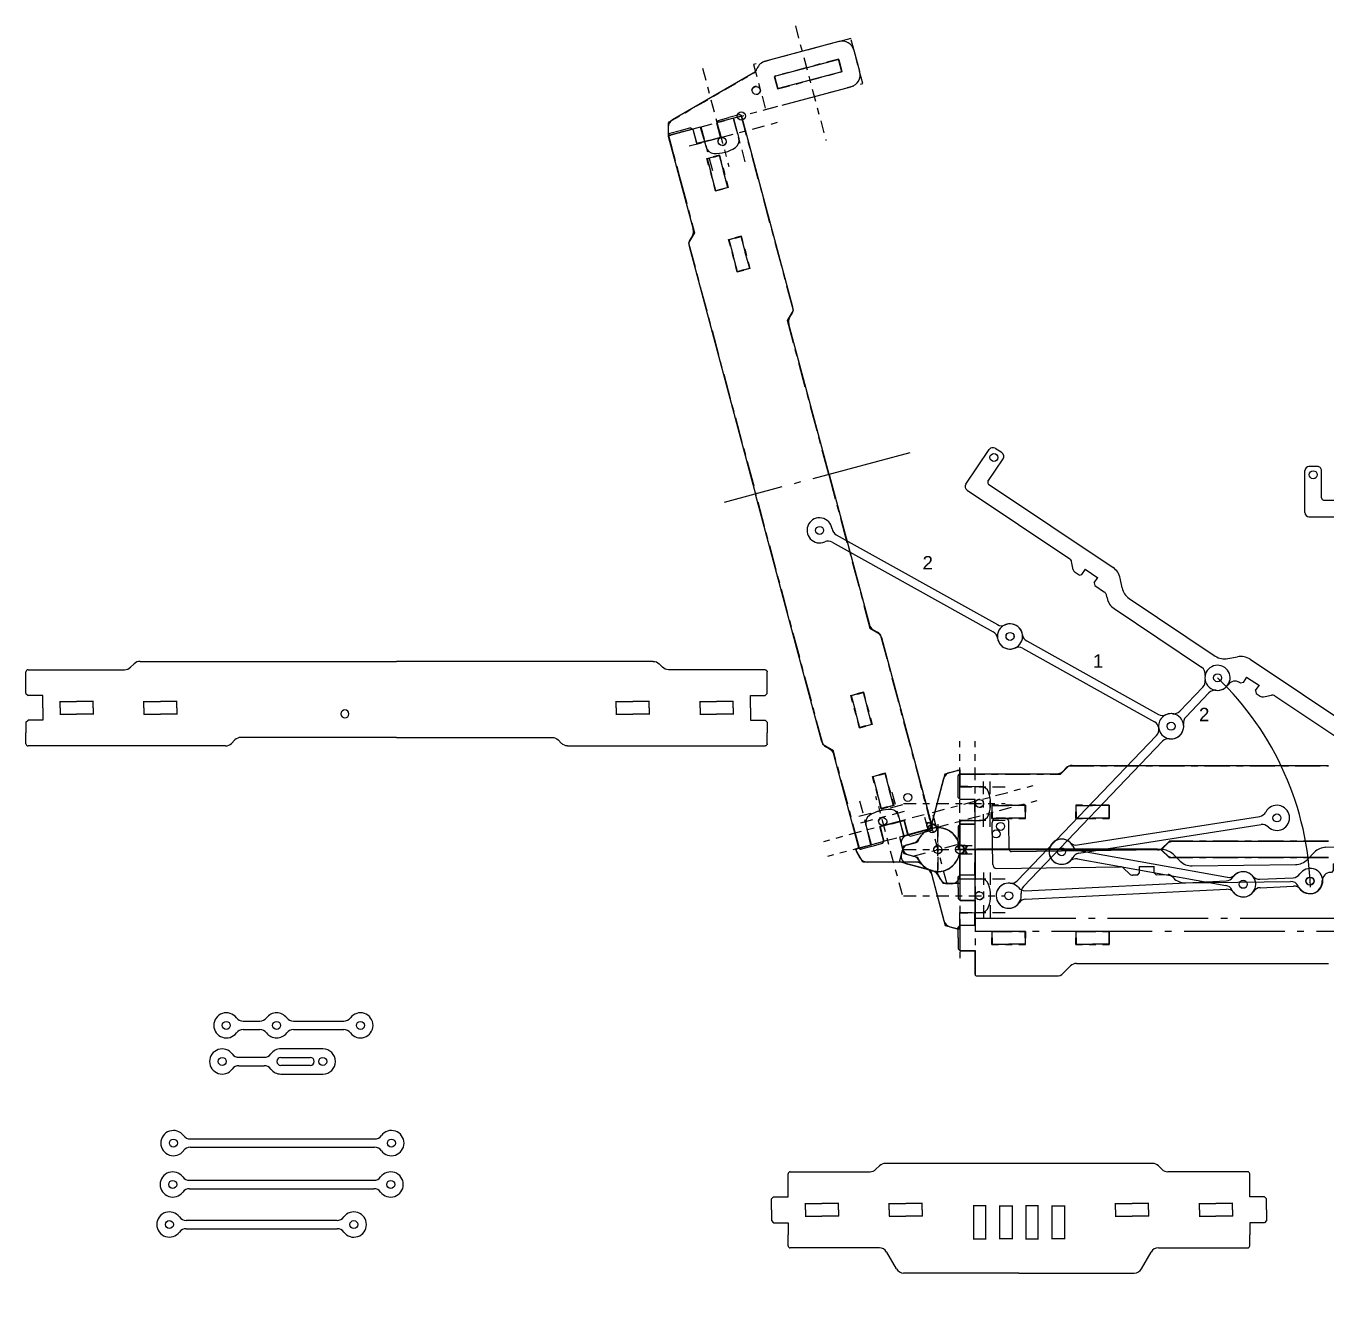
# Model space of a CAD drawing. Header units: inches. Extents: x -309 to 118, y -31 to 166.
# Drawn here: x -195.44 to -176.06, y 51.55 to 70.74 of the extents above; entities that cross this region are included whole.
import ezdxf

# ---------------------------------------------------------------- set-up
doc = ezdxf.new("R2010")
doc.units = ezdxf.units.IN
doc.header["$MEASUREMENT"] = 0
doc.linetypes.add('ACAD_ISO04W100', pattern=[30, 24, -3, 0, -3])
doc.layers.add('CUT', color=1, linetype='Continuous')
doc.styles.get("Standard").update_dxf_attribs({"font": 'arial.ttf'})

# ---------------------------------------------------------------- blocks, each defined once
blk = doc.blocks.new('BraceHole_Quarter')
at = {"layer": 'CUT', "ltscale": 0.003906}
for p, q in [((-0.25, 0.0935), (0, 0.0935)), ((-0.246, 0), (-0.246, 0.0975))]:
    blk.add_line(p, q, dxfattribs=at)
blk = doc.blocks.new('BraceHole')
at = {"color": 0}
blk.add_blockref('BraceHole_Quarter', (0, 0), dxfattribs=at)
at = {"color": 0, "xscale": -1, "rotation": 180}
blk.add_blockref('BraceHole_Quarter', (0, 0), dxfattribs=at)
at = {"color": 0, "xscale": -1}
blk.add_blockref('BraceHole_Quarter', (0, 0), dxfattribs=at)
at = {"color": 0, "rotation": 180}
blk.add_blockref('BraceHole_Quarter', (0, 0), dxfattribs=at)
blk = doc.blocks.new('BraceHoles')
at = {"color": 0}
for p in [(0.5, 0), (1.75, 0)]:
    blk.add_blockref('BraceHole', p, dxfattribs=at)
blk = doc.blocks.new('Dovetail_Out_Half')
for p, q in [((0.24, 0.1925), (0.24, 0.375)), ((-0.01, 0.16125), (0.02125, 0.1925)), ((-0.01, 0), (-0.01, 0.16125)), ((0.02125, 0.1925), (0.24, 0.1925))]:
    blk.add_line(p, q)
blk = doc.blocks.new('HingeHole')
at = {"layer": 'CUT', "ltscale": 0.003906}
for p, q in [((-0.0975, 0.495), (0.0975, 0.495)), ((-0.0925, 0), (-0.0925, 0.5)), ((0.0925, 0.5), (0.0925, 0)), ((0.0975, 0.005), (-0.0975, 0.005))]:
    blk.add_line(p, q, dxfattribs=at)
blk = doc.blocks.new('ChopstickBox_FrontTop')
at = {"layer": 'CUT'}
for p, q in [((-170.767, 53.691), (-170.716, 53.742)), ((-166.643, 53.779), (-170.627, 53.779)), ((-166.503, 53.691), (-166.555, 53.742)), ((-172.077, 53.462), (-172.077, 53.623)), ((-172.046, 53.654), (-170.856, 53.654)), ((-165.225, 53.654), (-166.415, 53.654)), ((-165.194, 53.462), (-165.194, 53.623)), ((-172.077, 52.55), (-172.077, 52.712)), ((-165.194, 52.55), (-165.194, 52.712)), ((-170.716, 52.519), (-172.046, 52.519)), ((-170.463, 52.207), (-170.607, 52.457)), ((-166.808, 52.207), (-166.663, 52.457)), ((-166.555, 52.519), (-165.225, 52.519)), ((-168.635, 52.144), (-170.355, 52.144)), ((-168.635, 52.144), (-166.916, 52.144))]:
    blk.add_line(p, q, dxfattribs=at)
for centre, radius, start, end in [((-170.856, 53.779), 0.125, 270, 315), ((-170.627, 53.654), 0.125, 90, 135), ((-166.643, 53.654), 0.125, 45, 90), ((-166.415, 53.779), 0.125, 225, 270), ((-172.046, 53.623), 0.0312, 90, 180), ((-165.225, 53.623), 0.0312, 0, 90), ((-172.046, 52.55), 0.0312, 180, 270), ((-165.225, 52.55), 0.0312, 270, 0), ((-170.716, 52.394), 0.125, 30, 90), ((-166.555, 52.394), 0.125, 90, 150), ((-170.355, 52.269), 0.125, 210, 270), ((-166.916, 52.269), 0.125, 270, 330)]:
    blk.add_arc(centre, radius, start, end, dxfattribs=at)
at = {"xscale": -1, "rotation": 180}
for name, p in [('BraceHoles', (-172.072, 53.087)), ('HingeHole', (-169.22, 53.149)), ('HingeHole', (-168.44, 53.149))]:
    blk.add_blockref(name, p, dxfattribs=at)
at = {"rotation": 180}
for name, p in [('HingeHole', (-168.83, 53.149)), ('HingeHole', (-168.05, 53.149)), ('BraceHoles', (-165.199, 53.087))]:
    blk.add_blockref(name, p, dxfattribs=at)
at = {"layer": 'CUT'}
blk.add_blockref('Dovetail_Out_Half', (-172.317, 53.087), dxfattribs=at)
at = {"layer": 'CUT', "xscale": -1}
blk.add_blockref('Dovetail_Out_Half', (-164.954, 53.087), dxfattribs=at)
at = {"layer": 'CUT', "xscale": -1, "rotation": 180}
blk.add_blockref('Dovetail_Out_Half', (-172.317, 53.087), dxfattribs=at)
at = {"layer": 'CUT', "rotation": 180}
blk.add_blockref('Dovetail_Out_Half', (-164.954, 53.087), dxfattribs=at)
blk = doc.blocks.new('Stix_Sideview')
at = {"layer": 'CUT'}
for p, q in [((8.873, 0.204), (8.865, 0.61)), ((8.926, 0.674), (9.051, 0.676)), ((8.989, 0.675), (8.989, 0.675)), ((9.127, -0.01), (9.115, 0.615)), ((-0.246, -0.192), (-0.258, 0.433)), ((-0.072, 0.499), (-0.197, 0.496)), ((-0.135, 0.497), (-0.135, 0.497)), ((-0.001, 0.031), (-0.009, 0.437)), ((0.031, 0.001), (2.264, 0.044)), ((4.445, -0.09), (4.546, 0.015)), ((4.721, 0.092), (8.842, 0.172)), ((2.548, -0.127), (2.442, -0.026)), ((2.726, -0.197), (4.269, -0.167)), ((4.83, -0.156), (5.06, -0.152)), ((4.837, -0.25), (4.835, -0.156)), ((5.057, -0.245), (5.055, -0.152)), ((5.205, -0.256), (5.292, -0.165)), ((5.336, -0.146), (7.092, -0.112)), ((7.665, -0.101), (7.738, -0.1)), ((7.872, -0.204), (7.782, -0.117)), ((8.02, -0.188), (7.99, -0.22)), ((8.242, -0.027), (8.012, -0.032)), ((8.02, -0.188), (8.017, -0.032)), ((8.24, -0.184), (8.237, -0.027)), ((8.272, -0.214), (8.24, -0.184)), ((8.389, -0.194), (8.475, -0.104)), ((8.519, -0.084), (9.066, -0.074)), ((-0.183, -0.254), (1.66, -0.218)), ((1.794, -0.322), (1.704, -0.235)), ((1.912, -0.338), (1.839, -0.339)), ((1.912, -0.338), (1.942, -0.306)), ((1.935, -0.212), (2.165, -0.208)), ((1.942, -0.306), (1.94, -0.212)), ((2.162, -0.302), (2.16, -0.208)), ((2.162, -0.302), (2.194, -0.332)), ((2.194, -0.332), (2.37, -0.329)), ((2.449, -0.379), (2.415, -0.346)), ((4.806, -0.282), (4.791, -0.282)), ((4.837, -0.25), (4.806, -0.282)), ((5.057, -0.245), (5.088, -0.276)), ((5.088, -0.276), (5.161, -0.275)), ((7.99, -0.22), (7.917, -0.221)), ((8.272, -0.214), (8.345, -0.213)), ((2.627, -0.449), (4.195, -0.419))]:
    blk.add_line(p, q, dxfattribs=at)
for centre in [(8.991, 0.553), (-0.132, 0.375), (7.378, -0.107), (4.481, -0.413)]:
    blk.add_circle(centre, 0.0595, dxfattribs=at)
for centre, radius, start, end in [((8.927, 0.611), 0.0625, 91.1139, 181.1139), ((9.052, 0.614), 0.0625, 1.1139, 91.1139), ((-0.196, 0.434), 0.0625, 91.1139, 181.1139), ((-0.071, 0.436), 0.0625, 1.1139, 91.1139), ((8.841, 0.203), 0.0312, 271.1139, 1.1139), ((0.031, 0.032), 0.0312, 181.1139, 271.1139), ((2.269, -0.206), 0.25, 46.1139, 91.1139), ((4.726, -0.158), 0.25, 91.1139, 136.1139), ((-0.184, -0.191), 0.0625, 181.1139, 271.1139), ((2.721, 0.053), 0.25, 226.1139, 271.1139), ((4.264, 0.083), 0.25, 271.1139, 316.1139), ((5.337, -0.209), 0.0625, 91.1139, 136.1139), ((7.095, -0.237), 0.125, 24.6921, 91.1139), ((7.378, -0.107), 0.188, 204.6921, 337.5357), ((7.667, -0.226), 0.125, 91.1139, 157.5357), ((7.739, -0.162), 0.0625, 46.1139, 91.1139), ((8.344, -0.15), 0.0625, 271.1139, 316.1139), ((8.52, -0.147), 0.0625, 91.1139, 136.1139), ((9.064, -0.011), 0.0625, 271.1139, 1.1139), ((1.661, -0.28), 0.0625, 46.1139, 91.1139), ((1.838, -0.277), 0.0625, 226.1139, 271.1139), ((2.372, -0.391), 0.0625, 46.1139, 91.1139), ((2.622, -0.199), 0.25, 226.1139, 271.1139), ((4.794, -0.407), 0.125, 91.1139, 181.1139), ((5.16, -0.212), 0.0625, 271.1139, 316.1139), ((7.915, -0.159), 0.0625, 226.1139, 271.1139), ((4.197, -0.544), 0.125, 24.6921, 91.1139), ((4.481, -0.413), 0.188, 204.6921, 1.1139)]:
    blk.add_arc(centre, radius, start, end, dxfattribs=at)
blk = doc.blocks.new('Linkage_5in')
at = {"layer": 'CUT'}
for p, q in [((0.25, 0.0625), (3.25, 0.0625)), ((3.75, 0.0625), (4.25, 0.0625)), ((0.25, -0.0625), (3.25, -0.0625)), ((3.75, -0.0625), (4.25, -0.0625))]:
    blk.add_line(p, q, dxfattribs=at)
for centre in [(0, 0), (3.5, 0), (4.5, 0)]:
    blk.add_circle(centre, 0.0595, dxfattribs=at)
for centre, radius, start, end in [((0, 0), 0.1875, 36.8699, 323.1301), ((0.25, 0.1875), 0.125, 216.8699, 270), ((3.25, 0.1875), 0.125, 270, 323.1301), ((3.5, 0), 0.1875, 36.8699, 143.1301), ((3.75, 0.1875), 0.125, 216.8699, 270), ((4.25, 0.1875), 0.125, 270, 323.1301), ((4.5, 0), 0.1875, 216.8699, 143.1301), ((0.25, -0.1875), 0.125, 90, 143.1301), ((3.25, -0.1875), 0.125, 36.8699, 90), ((3.5, 0), 0.1875, 216.8699, 323.1301), ((3.75, -0.1875), 0.125, 90, 143.1301), ((4.25, -0.1875), 0.125, 36.8699, 90)]:
    blk.add_arc(centre, radius, start, end, dxfattribs=at)
blk = doc.blocks.new('Linkage_3in')
at = {"layer": 'CUT'}
for p, q in [((0.25, 0.0625), (3, 0.0625)), ((0.25, -0.0625), (3, -0.0625))]:
    blk.add_line(p, q, dxfattribs=at)
for centre in [(0, 0), (3.25, 0)]:
    blk.add_circle(centre, 0.0595, dxfattribs=at)
for centre, radius, start, end in [((0, 0), 0.1875, 36.8699, 323.1301), ((0.25, 0.1875), 0.125, 216.8699, 270), ((3, 0.1875), 0.125, 270, 323.1301), ((3.25, 0), 0.1875, 216.8699, 143.1301), ((0.25, -0.1875), 0.125, 90, 143.1301), ((3, -0.1875), 0.125, 36.8699, 90)]:
    blk.add_arc(centre, radius, start, end, dxfattribs=at)
blk = doc.blocks.new('Linkage_4in')
at = {"layer": 'CUT'}
for p, q in [((1.326, -0.703), (3.357, -1.673)), ((1.38, -0.59), (3.411, -1.56))]:
    blk.add_line(p, q, dxfattribs=at)
for centre in [(1.128, -0.539), (3.609, -1.725)]:
    blk.add_circle(centre, 0.0595, dxfattribs=at)
for centre, radius, start, end in [((1.128, -0.539), 0.188, 11.3297, 297.5899), ((1.434, -0.478), 0.125, 191.3297, 244.4598), ((1.273, -0.816), 0.125, 64.4598, 117.5899), ((3.609, -1.725), 0.188, 191.3297, 117.5899), ((3.303, -1.786), 0.125, 11.3297, 64.4598), ((3.464, -1.448), 0.125, 244.4598, 297.5899)]:
    blk.add_arc(centre, radius, start, end, dxfattribs=at)
blk = doc.blocks.new('Linkage_1p5in')
at = {"layer": 'CUT'}
for p, q in [((0.25, 0.0625), (0.5, 0.0625)), ((1, 0.0625), (1.75, 0.0625)), ((0.25, -0.0625), (0.5, -0.0625)), ((1, -0.0625), (1.75, -0.0625))]:
    blk.add_line(p, q, dxfattribs=at)
for centre in [(0, 0), (0.75, 0), (2, 0)]:
    blk.add_circle(centre, 0.0595, dxfattribs=at)
for centre, radius, start, end in [((0, 0), 0.1875, 36.8699, 323.1301), ((0.25, 0.1875), 0.125, 216.8699, 270), ((0.5, 0.1875), 0.125, 270, 323.1301), ((0.75, 0), 0.1875, 36.8699, 143.1301), ((1, 0.1875), 0.125, 216.8699, 270), ((1.75, 0.1875), 0.125, 270, 323.1301), ((2, 0), 0.1875, 216.8699, 143.1301), ((0.25, -0.1875), 0.125, 90, 143.1301), ((0.5, -0.1875), 0.125, 36.8699, 90), ((0.75, 0), 0.1875, 216.8699, 323.1301), ((1, -0.1875), 0.125, 90, 143.1301), ((1.75, -0.1875), 0.125, 36.8699, 90)]:
    blk.add_arc(centre, radius, start, end, dxfattribs=at)
blk = doc.blocks.new('Linkage_p75in')
at = {"layer": 'CUT'}
for p, q in [((-0.25, 0.0625), (0.125, 0.0625)), ((1, 0.1875), (0.375, 0.1875)), ((0.375, 0.0595), (0.8125, 0.0595)), ((-0.25, -0.0625), (0.125, -0.0625)), ((0.8125, -0.0595), (0.375, -0.0595)), ((0.375, -0.1875), (1, -0.1875))]:
    blk.add_line(p, q, dxfattribs=at)
for centre in [(-0.5, 0), (1, 0)]:
    blk.add_circle(centre, 0.0595, dxfattribs=at)
for centre, radius, start, end in [((-0.5, 0), 0.1875, 36.8699, 323.1301), ((-0.25, 0.1875), 0.125, 216.8699, 270), ((0.125, 0.1875), 0.125, 270, 323.1301), ((0.375, 0), 0.1875, 90, 143.1301), ((0.375, 0), 0.0595, 90, 270), ((0.8125, 0), 0.0595, 270, 90), ((1, 0), 0.1875, 270, 90), ((-0.25, -0.1875), 0.125, 90, 143.1301), ((0.125, -0.1875), 0.125, 36.8699, 90), ((0.375, 0), 0.1875, 216.8699, 270)]:
    blk.add_arc(centre, radius, start, end, dxfattribs=at)
blk = doc.blocks.new('Dovetail_Half')
for p, q in [((-0.25, 0.21375), (-0.25, 0.375)), ((-0.25, 0.21375), (-0.21875, 0.1825)), ((0, 0.1825), (-0.21875, 0.1825)), ((0, 0), (0, 0.1825))]:
    blk.add_line(p, q)
blk = doc.blocks.new('Lid_Side_Half')
at = {"layer": 'CUT'}
for p, q in [((-2.787, 2.55), (-2.787, 5.494)), ((-2.756, 5.525), (-2.595, 5.525)), ((-1.845, 5.525), (-1.684, 5.525)), ((-1.652, 5.494), (-1.652, 4.054)), ((-1.616, 3.965), (-1.564, 3.914)), ((-1.527, 3.825), (-1.527, 0)), ((-2.699, 2.41), (-2.751, 2.461)), ((-2.662, 0), (-2.662, 2.321))]:
    blk.add_line(p, q, dxfattribs=at)
for centre, radius, start, end in [((-2.756, 5.494), 0.0312, 90, 180), ((-1.684, 5.494), 0.0312, 0, 90), ((-1.527, 4.054), 0.125, 180, 225), ((-1.652, 3.825), 0.125, 0, 45), ((-2.662, 2.55), 0.125, 180, 225), ((-2.787, 2.321), 0.125, 0, 45)]:
    blk.add_arc(centre, radius, start, end, dxfattribs=at)
at = {"xscale": -1, "rotation": 90}
blk.add_blockref('BraceHoles', (-2.22, 5.27), dxfattribs=at)
at = {"layer": 'CUT', "xscale": -1, "rotation": 90}
blk.add_blockref('Dovetail_Half', (-2.22, 5.275), dxfattribs=at)
at = {"layer": 'CUT', "rotation": 270}
blk.add_blockref('Dovetail_Half', (-2.22, 5.275), dxfattribs=at)
blk = doc.blocks.new('Lid_Side')
at = {"layer": 'CUT'}
blk.add_circle((-2.31, -0.77), 0.0595, dxfattribs=at)
at = {"rotation": 359.9999999999981}
blk.add_blockref('Lid_Side_Half', (0, 0), dxfattribs=at)
at = {"xscale": -1.000000000000002, "rotation": 179.999999999998}
blk.add_blockref('Lid_Side_Half', (0, 0), dxfattribs=at)
blk = doc.blocks.new('Linkage_3p25in')
at = {"layer": 'CUT'}
for p, q in [((0.25, 0.064), (3, 0.078)), ((0.25, -0.061), (3, -0.047))]:
    blk.add_line(p, q, dxfattribs=at)
for centre in [(0, 0), (3.25, 0.017)]:
    blk.add_circle(centre, 0.0595, dxfattribs=at)
for centre, radius, start, end in [((3.25, 0.017), 0.188, 217.1747, 143.4349), ((0, 0), 0.188, 37.1747, 323.4349), ((0.249, 0.189), 0.125, 217.1747, 270.3048), ((2.999, 0.203), 0.125, 270.3048, 323.4349), ((0.251, -0.186), 0.125, 90.3048, 143.4349), ((3.001, -0.172), 0.125, 37.1747, 90.3048)]:
    blk.add_arc(centre, radius, start, end, dxfattribs=at)

msp = doc.modelspace()

# ---------------------------------------------------------------- linework, layer by layer
at = {"color": 251, "linetype": 'ACAD_ISO04W100', "ltscale": 0.007812, "true_color": 0x636466}
for p, q in [((-183.14296, 70.55443), (-184.59185, 70.1662)), ((-183.96928, 70.74052), (-183.5121, 69.03429)), ((-182.96308, 69.88311), (-183.14296, 70.55443)), ((-184.59185, 70.1662), (-184.41197, 69.49488)), ((-183.31974, 70.24824), (-184.28567, 69.98943)), ((-183.26927, 70.05989), (-183.31974, 70.24824)), ((-185.86086, 69.30413), (-184.56182, 70.05413)), ((-185.35374, 70.11183), (-184.96099, 68.64606)), ((-184.28567, 69.98943), (-184.2352, 69.80107)), ((-184.2352, 69.80107), (-183.26927, 70.05989)), ((-184.41197, 69.49488), (-182.96308, 69.88311)), ((-185.86086, 69.10666), (-184.23815, 69.54146)), ((-185.86086, 69.10666), (-185.86086, 69.30413)), ((-185.55047, 68.95171), (-184.17862, 69.3193)), ((-185.3779, 69.23607), (-185.20247, 68.58136)), ((-184.89494, 69.36547), (-184.71951, 68.71077)), ((-185.86086, 69.10666), (-185.68543, 68.45195)), ((-181.51807, 58.52122), (-181.51807, 60.07618)), ((-181.51807, 58.52122), (-181.51807, 60.07618)), ((-181.28807, 58.52122), (-181.28807, 60.07618)), ((-181.28807, 58.52122), (-181.28807, 60.07618)), ((-182.34978, 58.65941), (-182.52521, 59.31412)), ((-181.70986, 57.96159), (-182.10261, 59.42735)), ((-181.92634, 59.01098), (-180.42437, 59.41344)), ((-181.51807, 59.39622), (-180.84027, 59.39622)), ((-181.16307, 58.79819), (-181.16307, 59.49425)), ((-181.06307, 58.79819), (-181.06307, 59.49425)), ((-182.37285, 59.12428), (-183.04519, 58.94412)), ((-182.83274, 58.53), (-183.00817, 59.18471)), ((-182.37394, 57.78365), (-182.76669, 59.24941)), ((-182.35774, 59.14622), (-180.84027, 59.14622)), ((-181.86682, 58.78882), (-180.36484, 59.19127)), ((-182.04708, 58.97863), (-183.54906, 58.57618)), ((-182.34697, 59.02769), (-183.01931, 58.84753)), ((-181.98756, 58.75647), (-182.04708, 58.97863)), ((-181.86682, 58.78882), (-181.92634, 59.01098)), ((-181.98756, 58.75647), (-183.48953, 58.35401)), ((-181.84307, 58.83892), (-181.84307, 58.07852)), ((-181.84307, 58.07852), (-181.84307, 58.83892)), ((-181.51807, 58.89622), (-180.84027, 58.89622)), ((-182.21031, 58.36031), (-181.47582, 58.55712)), ((-182.35774, 58.45872), (-180.84027, 58.45872)), ((-182.35774, 58.45872), (-180.84027, 58.45872)), ((-181.51807, 58.52122), (-181.28807, 58.52122)), ((-181.51807, 58.52122), (-181.28807, 58.52122)), ((-181.51807, 58.39622), (-181.51807, 56.84126)), ((-181.51807, 58.39622), (-181.28807, 58.39622)), ((-181.51807, 58.39622), (-181.51807, 56.84126)), ((-181.51807, 58.39622), (-181.28807, 58.39622)), ((-181.28807, 58.39622), (-181.28807, 56.84126)), ((-181.28807, 58.39622), (-181.28807, 56.84126)), ((-181.51807, 58.02122), (-180.84027, 58.02122)), ((-181.16307, 58.11925), (-181.16307, 57.42319)), ((-181.06307, 58.11925), (-181.06307, 57.42319)), ((-182.35774, 57.77122), (-180.84027, 57.77122)), ((-181.51807, 57.52122), (-180.84027, 57.52122))]:
    msp.add_line(p, q, dxfattribs=at)
at = {"color": 251, "ltscale": 0.007812, "true_color": 0x636466}
for p, q in [((-183.32195, 70.50958), (-184.41442, 70.21685)), ((-183.00794, 70.0621), (-183.09231, 70.37699)), ((-184.59567, 70.03805), (-185.80136, 69.34195)), ((-184.16682, 69.55747), (-183.14052, 69.83246)), ((-185.86386, 69.23369), (-185.86386, 69.14347)), ((-185.38956, 69.22983), (-185.82452, 69.11329)), ((-185.38956, 69.22983), (-185.31868, 69.00347)), ((-184.89126, 69.36335), (-184.82992, 69.13443)), ((-185.32127, 69.01313), (-185.29997, 68.93362)), ((-184.83251, 69.14409), (-184.81121, 69.06458)), ((-181.51507, 59.40909), (-181.27807, 59.39922)), ((-181.28807, 59.39922), (-181.20576, 59.39922)), ((-182.40641, 58.88235), (-182.42771, 58.96185)), ((-182.89517, 58.75139), (-182.91647, 58.83089)), ((-182.84595, 58.52957), (-182.89776, 58.76105)), ((-182.34766, 58.66308), (-182.409, 58.89201)), ((-181.51507, 58.89322), (-181.27807, 58.89322)), ((-181.28807, 58.89322), (-181.20576, 58.89322)), ((-181.51507, 58.02422), (-181.27807, 58.02422)), ((-181.28807, 58.02422), (-181.20576, 58.02422)), ((-181.51507, 57.50834), (-181.27807, 57.51822)), ((-181.28807, 57.51822), (-181.20576, 57.51822))]:
    msp.add_line(p, q, dxfattribs=at)
at = {"color": 251, "true_color": 0x636466}
for p, q in [((-183.33837, 70.23808), (-184.26445, 69.98993)), ((-183.27944, 70.07852), (-183.31923, 70.22703)), ((-184.2755, 69.9708), (-184.2357, 69.82229)), ((-184.21657, 69.81124), (-183.29049, 70.05938)), ((-184.80602, 69.41518), (-184.96178, 69.37345)), ((-184.00577, 66.54936), (-184.76775, 69.39308)), ((-185.53047, 69.22107), (-185.68622, 69.17933)), ((-185.53047, 69.22107), (-185.49219, 69.19897)), ((-185.43558, 68.98767), (-185.49219, 69.19897)), ((-185.11753, 69.33171), (-185.13963, 69.29344)), ((-185.08301, 69.08214), (-185.13963, 69.29344)), ((-185.11753, 69.33171), (-184.96178, 69.37345)), ((-185.86407, 69.09932), (-185.4914, 67.70849)), ((-185.68622, 69.17933), (-185.84198, 69.1376)), ((-185.25929, 69.03491), (-185.43558, 68.98767)), ((-185.25929, 69.03491), (-185.08301, 69.08214)), ((-185.55299, 67.45537), (-184.56293, 63.76042)), ((-185.50389, 67.61363), (-185.5405, 67.55022)), ((-183.4666, 64.05418), (-184.06736, 66.29624)), ((-184.05487, 66.39109), (-184.01826, 66.4545)), ((-183.4666, 64.05418), (-182.86584, 61.81212)), ((-183.57287, 60.06547), (-184.56293, 63.76042)), ((-182.8076, 61.73621), (-182.74419, 61.6996)), ((-182.68595, 61.6237), (-181.92397, 58.77997)), ((-183.45121, 59.95295), (-183.51463, 59.98957)), ((-183.0203, 58.48621), (-183.39297, 59.87705)), ((-179.84336, 59.71372), (-176.01807, 59.71372)), ((-181.95404, 58.76419), (-181.73314, 59.58859)), ((-181.94142, 58.82286), (-181.75427, 59.52133)), ((-181.73314, 59.58859), (-181.51807, 59.64622)), ((-181.66588, 59.60972), (-181.55441, 59.63959)), ((-181.54307, 59.39622), (-181.54307, 59.55747)), ((-181.51807, 59.64622), (-181.51807, 59.39622)), ((-181.51507, 59.6094), (-181.51507, 59.40909)), ((-181.51182, 59.58872), (-180.07192, 59.58872)), ((-179.98353, 59.62533), (-179.93175, 59.67711)), ((-181.54307, 59.23497), (-181.54307, 59.39622)), ((-181.54307, 59.23497), (-181.51182, 59.20372)), ((-181.29307, 59.20372), (-181.51182, 59.20372)), ((-181.29307, 59.02122), (-181.29307, 59.20372)), ((-181.29307, 59.02122), (-181.29307, 58.83872)), ((-182.52875, 58.84439), (-182.70503, 58.79716)), ((-182.70503, 58.79716), (-182.64842, 58.58586)), ((-182.52875, 58.84439), (-182.35247, 58.89162)), ((-181.92719, 58.77264), (-182.4156, 58.64177)), ((-182.35247, 58.89162), (-182.29586, 58.68033)), ((-182.35055, 58.66231), (-181.99123, 58.75859)), ((-182.34978, 58.65941), (-181.98756, 58.75647)), ((-181.92796, 58.77554), (-182.29853, 58.67625)), ((-181.94607, 58.7417), (-182.10183, 58.69997)), ((-181.98756, 58.75647), (-182.01732, 58.86755)), ((-182.01732, 58.86755), (-181.8779, 58.83019)), ((-181.99123, 58.75859), (-182.00755, 58.81951)), ((-181.96928, 58.85778), (-181.89288, 58.83731)), ((-181.8779, 58.83019), (-181.86525, 58.78296)), ((-181.87078, 58.81521), (-181.86935, 58.80986)), ((-181.54307, 58.80747), (-181.51182, 58.83872)), ((-181.54307, 58.80747), (-181.54307, 58.64622)), ((-181.51807, 58.89622), (-181.51807, 58.52122)), ((-181.51507, 58.89622), (-181.51507, 58.52422)), ((-181.29307, 58.83872), (-181.51182, 58.83872)), ((-182.67052, 58.54759), (-182.82627, 58.50585)), ((-182.67052, 58.54759), (-182.64842, 58.58586)), ((-182.4156, 58.64177), (-182.35138, 58.4021)), ((-182.35138, 58.51533), (-182.14854, 58.56968)), ((-182.25758, 58.65823), (-182.29586, 58.68033)), ((-182.28412, 58.53646), (-182.20721, 58.55707)), ((-182.25758, 58.65823), (-182.10183, 58.69997)), ((-181.54307, 58.48497), (-181.54307, 58.64622)), ((-178.42761, 58.54211), (-178.47939, 58.49033)), ((-176.01807, 58.57872), (-178.33922, 58.57872)), ((-183.07422, 58.4653), (-182.83274, 58.53)), ((-182.96289, 58.27247), (-183.07422, 58.4653)), ((-183.00071, 58.33197), (-183.05841, 58.43191)), ((-183.03944, 58.47772), (-182.84595, 58.52957)), ((-182.82627, 58.50585), (-182.98203, 58.46412)), ((-182.4156, 58.27566), (-182.35138, 58.51533)), ((-182.38692, 58.52315), (-182.3725, 58.46936)), ((-182.38692, 58.39428), (-182.3725, 58.44807)), ((-182.35138, 58.4021), (-182.14854, 58.34775)), ((-182.28412, 58.38097), (-182.20721, 58.36036)), ((-181.47524, 58.52122), (-181.52414, 58.52122)), ((-181.47524, 58.39622), (-181.52414, 58.39622)), ((-181.51807, 58.52122), (-181.40307, 58.52122)), ((-181.51807, 58.45872), (-181.51807, 57.95308)), ((-181.51807, 58.02122), (-181.51807, 58.39622)), ((-181.51807, 58.39622), (-181.40307, 58.39622)), ((-181.51507, 58.52422), (-181.452, 58.52422)), ((-181.51507, 58.45872), (-181.51507, 58.07508)), ((-181.51507, 58.02122), (-181.51507, 58.39322)), ((-181.51507, 58.39322), (-181.452, 58.39322)), ((-178.56778, 58.45372), (-181.51182, 58.45372)), ((-181.49155, 58.52422), (-181.49709, 58.52422)), ((-181.49155, 58.39322), (-181.49709, 58.39322)), ((-181.40307, 58.52122), (-181.47524, 58.39622)), ((-181.40307, 58.39622), (-181.47524, 58.52122)), ((-181.42494, 58.44009), (-181.46449, 58.50859)), ((-181.42494, 58.47734), (-181.46449, 58.40884)), ((-182.10941, 58.27247), (-182.96289, 58.27247)), ((-182.16935, 58.26947), (-182.89246, 58.26947)), ((-181.92719, 58.14479), (-182.4156, 58.27566)), ((-181.92796, 58.14189), (-182.29853, 58.24119)), ((-181.95404, 58.15325), (-181.73314, 57.32884)), ((-181.29307, 58.08372), (-181.29307, 58.26622)), ((-181.94142, 58.09458), (-181.75427, 57.3961)), ((-181.7662, 57.95308), (-181.8712, 58.13494)), ((-181.80401, 58.01258), (-181.84382, 58.08153)), ((-181.51807, 57.95308), (-181.7662, 57.95308)), ((-181.54307, 58.05247), (-181.51182, 58.08372)), ((-181.54307, 57.89122), (-181.54307, 58.05247)), ((-181.51182, 58.08372), (-181.29307, 58.08372)), ((-181.64007, 57.95008), (-181.69576, 57.95008)), ((-181.54307, 57.89122), (-181.54307, 57.72997)), ((-181.54307, 57.72997), (-181.51182, 57.69872)), ((-181.51182, 57.69872), (-181.29307, 57.69872)), ((-181.29307, 57.69872), (-181.29307, 57.51622)), ((-181.51807, 57.27122), (-181.51807, 57.52122)), ((-181.51507, 57.30803), (-181.51507, 57.50834)), ((-181.29307, 57.33372), (-181.29307, 57.51622)), ((-181.73314, 57.32884), (-181.51807, 57.27122)), ((-181.66588, 57.30772), (-181.55441, 57.27785)), ((-181.54307, 57.30247), (-181.51182, 57.33372)), ((-181.54307, 57.14122), (-181.54307, 57.30247)), ((-181.51182, 57.33372), (-181.29307, 57.33372)), ((-181.54307, 57.14122), (-181.54307, 56.97997)), ((-181.54307, 56.97997), (-181.51182, 56.94872)), ((-181.51182, 56.94872), (-181.29307, 56.94872)), ((-181.29307, 56.94872), (-181.29307, 56.76622))]:
    msp.add_line(p, q, dxfattribs=at)
at = {"color": 251, "linetype": 'ACAD_ISO04W100', "ltscale": 0.015625, "true_color": 0x636466}
for p, q in [((-184.7742, 69.39783), (-185.13642, 69.30077)), ((-183.99774, 66.50005), (-184.7742, 69.39783)), ((-185.49864, 69.20371), (-185.86086, 69.10666)), ((-185.49864, 69.20371), (-185.43911, 68.98155)), ((-185.07689, 69.07861), (-185.13642, 69.30077)), ((-185.86086, 69.10666), (-185.47263, 67.65777)), ((-185.07689, 69.07861), (-185.43911, 68.98155)), ((-185.47263, 67.65777), (-185.56102, 67.50467)), ((-185.56102, 67.50467), (-184.5581, 63.76171)), ((-184.08613, 66.34696), (-183.99774, 66.50005)), ((-183.47143, 64.05288), (-184.08613, 66.34696)), ((-183.47143, 64.05288), (-182.85674, 61.75881)), ((-183.55517, 60.01875), (-184.5581, 63.76171)), ((-182.85674, 61.75881), (-182.70364, 61.67042)), ((-182.70364, 61.67042), (-181.92719, 58.77264)), ((-183.40208, 59.93036), (-183.55517, 60.01875)), ((-183.01385, 58.48147), (-183.40208, 59.93036)), ((-180.01807, 59.58372), (-179.89307, 59.70872)), ((-179.89307, 59.70872), (-176.01807, 59.70872)), ((-181.51807, 59.20872), (-181.51807, 59.58372)), ((-181.51807, 59.58372), (-180.01807, 59.58372)), ((-181.51807, 59.20872), (-181.28807, 59.20872)), ((-181.28807, 58.83372), (-181.28807, 59.20872)), ((-182.34894, 58.89775), (-182.71116, 58.80069)), ((-182.65163, 58.57853), (-182.71116, 58.80069)), ((-182.34894, 58.89775), (-182.28941, 58.67559)), ((-181.92719, 58.77264), (-182.28941, 58.67559)), ((-181.51807, 58.45872), (-181.51807, 58.83372)), ((-181.28807, 58.83372), (-181.51807, 58.83372)), ((-182.65163, 58.57853), (-183.01385, 58.48147)), ((-178.39307, 58.58372), (-178.51807, 58.45872)), ((-176.01807, 58.58372), (-178.39307, 58.58372)), ((-178.51807, 58.45872), (-181.51807, 58.45872)), ((-178.51807, 58.45872), (-181.28807, 58.45872)), ((-181.28807, 58.45872), (-181.28807, 58.07872)), ((-178.39307, 58.33372), (-178.51807, 58.45872)), ((-176.01807, 58.33372), (-178.39307, 58.33372)), ((-181.28807, 58.07872), (-181.51807, 58.07872)), ((-181.51807, 58.07872), (-181.51807, 57.70372)), ((-181.51807, 57.70372), (-181.28807, 57.70372)), ((-181.28807, 57.70372), (-181.28807, 57.32872)), ((-181.28807, 57.32872), (-181.51807, 57.32872)), ((-181.51807, 57.32872), (-181.51807, 56.95372)), ((-181.51807, 56.95372), (-181.28807, 56.95372)), ((-181.28807, 56.95372), (-181.28807, 56.57872))]:
    msp.add_line(p, q, dxfattribs=at)
at = {"color": 251, "linetype": 'ACAD_ISO04W100', "ltscale": 0.003906, "true_color": 0x636466}
for p, q in [((-185.28747, 68.76336), (-185.09912, 68.81383)), ((-185.09912, 68.81383), (-185.28747, 68.76336)), ((-185.09912, 68.81383), (-185.28747, 68.76336)), ((-185.28747, 68.76336), (-185.09912, 68.81383)), ((-185.09912, 68.81383), (-184.96971, 68.33087)), ((-184.96971, 68.33087), (-185.09912, 68.81383)), ((-184.96971, 68.33087), (-185.09912, 68.81383)), ((-185.09912, 68.81383), (-184.96971, 68.33087)), ((-185.15806, 68.2804), (-185.28747, 68.76336)), ((-185.28747, 68.76336), (-185.15806, 68.2804)), ((-185.28747, 68.76336), (-185.15806, 68.2804)), ((-185.15806, 68.2804), (-185.28747, 68.76336)), ((-184.96971, 68.33087), (-185.15806, 68.2804)), ((-185.15806, 68.2804), (-184.96971, 68.33087)), ((-185.15806, 68.2804), (-184.96971, 68.33087)), ((-184.96971, 68.33087), (-185.15806, 68.2804)), ((-184.96395, 67.55595), (-184.77559, 67.60642)), ((-184.77559, 67.60642), (-184.96395, 67.55595)), ((-184.77559, 67.60642), (-184.96395, 67.55595)), ((-184.96395, 67.55595), (-184.77559, 67.60642)), ((-184.83454, 67.07299), (-184.96395, 67.55595)), ((-184.96395, 67.55595), (-184.83454, 67.07299)), ((-184.96395, 67.55595), (-184.83454, 67.07299)), ((-184.83454, 67.07299), (-184.96395, 67.55595)), ((-184.77559, 67.60642), (-184.64618, 67.12346)), ((-184.64618, 67.12346), (-184.77559, 67.60642)), ((-184.64618, 67.12346), (-184.77559, 67.60642)), ((-184.77559, 67.60642), (-184.64618, 67.12346)), ((-184.64618, 67.12346), (-184.83454, 67.07299)), ((-184.83454, 67.07299), (-184.64618, 67.12346)), ((-184.83454, 67.07299), (-184.64618, 67.12346)), ((-184.64618, 67.12346), (-184.83454, 67.07299)), ((-182.95351, 60.80631), (-183.14186, 60.75584)), ((-183.14186, 60.75584), (-182.95351, 60.80631)), ((-183.14186, 60.75584), (-182.95351, 60.80631)), ((-182.95351, 60.80631), (-183.14186, 60.75584)), ((-183.14186, 60.75584), (-183.01245, 60.27287)), ((-183.01245, 60.27287), (-183.14186, 60.75584)), ((-183.01245, 60.27287), (-183.14186, 60.75584)), ((-183.14186, 60.75584), (-183.01245, 60.27287)), ((-182.8241, 60.32334), (-182.95351, 60.80631)), ((-182.95351, 60.80631), (-182.8241, 60.32334)), ((-182.95351, 60.80631), (-182.8241, 60.32334)), ((-182.8241, 60.32334), (-182.95351, 60.80631)), ((-183.01245, 60.27287), (-182.8241, 60.32334)), ((-182.8241, 60.32334), (-183.01245, 60.27287)), ((-182.8241, 60.32334), (-183.01245, 60.27287)), ((-183.01245, 60.27287), (-182.8241, 60.32334)), ((-182.62998, 59.5989), (-182.81834, 59.54843)), ((-182.81834, 59.54843), (-182.62998, 59.5989)), ((-182.81834, 59.54843), (-182.62998, 59.5989)), ((-182.62998, 59.5989), (-182.81834, 59.54843)), ((-182.81834, 59.54843), (-182.68893, 59.06547)), ((-182.68893, 59.06547), (-182.81834, 59.54843)), ((-182.68893, 59.06547), (-182.81834, 59.54843)), ((-182.81834, 59.54843), (-182.68893, 59.06547)), ((-182.50057, 59.11594), (-182.62998, 59.5989)), ((-182.62998, 59.5989), (-182.50057, 59.11594)), ((-182.62998, 59.5989), (-182.50057, 59.11594)), ((-182.50057, 59.11594), (-182.62998, 59.5989)), ((-182.68893, 59.06547), (-182.50057, 59.11594)), ((-182.50057, 59.11594), (-182.68893, 59.06547)), ((-182.50057, 59.11594), (-182.68893, 59.06547)), ((-182.68893, 59.06547), (-182.50057, 59.11594)), ((-180.53807, 59.11872), (-181.03807, 59.11872)), ((-181.03807, 59.11872), (-181.03807, 58.92372)), ((-181.03807, 58.92372), (-181.03807, 59.11872)), ((-181.03807, 59.11872), (-180.53807, 59.11872)), ((-181.03807, 58.92372), (-181.03807, 59.11872)), ((-181.03807, 59.11872), (-180.53807, 59.11872)), ((-181.03807, 59.11872), (-181.03807, 58.92372)), ((-180.53807, 59.11872), (-181.03807, 59.11872)), ((-180.53807, 58.92372), (-180.53807, 59.11872)), ((-180.53807, 59.11872), (-180.53807, 58.92372)), ((-180.53807, 59.11872), (-180.53807, 58.92372)), ((-180.53807, 58.92372), (-180.53807, 59.11872)), ((-179.28807, 59.11872), (-179.78807, 59.11872)), ((-179.78807, 59.11872), (-179.78807, 58.92372)), ((-179.78807, 58.92372), (-179.78807, 59.11872)), ((-179.78807, 59.11872), (-179.28807, 59.11872)), ((-179.78807, 58.92372), (-179.78807, 59.11872)), ((-179.78807, 59.11872), (-179.28807, 59.11872)), ((-179.78807, 59.11872), (-179.78807, 58.92372)), ((-179.28807, 59.11872), (-179.78807, 59.11872)), ((-179.28807, 58.92372), (-179.28807, 59.11872)), ((-179.28807, 59.11872), (-179.28807, 58.92372)), ((-179.28807, 59.11872), (-179.28807, 58.92372)), ((-179.28807, 58.92372), (-179.28807, 59.11872)), ((-181.03807, 58.92372), (-180.53807, 58.92372)), ((-180.53807, 58.92372), (-181.03807, 58.92372)), ((-180.53807, 58.92372), (-181.03807, 58.92372)), ((-181.03807, 58.92372), (-180.53807, 58.92372)), ((-179.78807, 58.92372), (-179.28807, 58.92372)), ((-179.28807, 58.92372), (-179.78807, 58.92372)), ((-179.28807, 58.92372), (-179.78807, 58.92372)), ((-179.78807, 58.92372), (-179.28807, 58.92372)), ((-181.03807, 57.04372), (-181.03807, 57.23872)), ((-181.03807, 57.23872), (-180.53807, 57.23872)), ((-181.03807, 57.23872), (-181.03807, 57.04372)), ((-180.53807, 57.23872), (-181.03807, 57.23872)), ((-180.53807, 57.23872), (-181.03807, 57.23872)), ((-181.03807, 57.23872), (-181.03807, 57.04372)), ((-181.03807, 57.04372), (-181.03807, 57.23872)), ((-181.03807, 57.23872), (-180.53807, 57.23872)), ((-180.53807, 57.23872), (-180.53807, 57.04372)), ((-180.53807, 57.04372), (-180.53807, 57.23872)), ((-180.53807, 57.04372), (-180.53807, 57.23872)), ((-180.53807, 57.23872), (-180.53807, 57.04372)), ((-179.78807, 57.04372), (-179.78807, 57.23872)), ((-179.78807, 57.23872), (-179.28807, 57.23872)), ((-179.78807, 57.23872), (-179.78807, 57.04372)), ((-179.28807, 57.23872), (-179.78807, 57.23872)), ((-179.28807, 57.23872), (-179.78807, 57.23872)), ((-179.78807, 57.23872), (-179.78807, 57.04372)), ((-179.78807, 57.04372), (-179.78807, 57.23872)), ((-179.78807, 57.23872), (-179.28807, 57.23872)), ((-179.28807, 57.23872), (-179.28807, 57.04372)), ((-179.28807, 57.04372), (-179.28807, 57.23872)), ((-179.28807, 57.04372), (-179.28807, 57.23872)), ((-179.28807, 57.23872), (-179.28807, 57.04372)), ((-180.53807, 57.04372), (-181.03807, 57.04372)), ((-181.03807, 57.04372), (-180.53807, 57.04372)), ((-181.03807, 57.04372), (-180.53807, 57.04372)), ((-180.53807, 57.04372), (-181.03807, 57.04372)), ((-179.28807, 57.04372), (-179.78807, 57.04372)), ((-179.78807, 57.04372), (-179.28807, 57.04372)), ((-179.78807, 57.04372), (-179.28807, 57.04372)), ((-179.28807, 57.04372), (-179.78807, 57.04372))]:
    msp.add_line(p, q, dxfattribs=at)
at = {"color": 251, "ltscale": 0.003906, "true_color": 0x636466}
for p, q in [((-185.19226, 68.78473), (-185.09808, 68.80997)), ((-185.10298, 68.8128), (-185.03828, 68.57131)), ((-185.19226, 68.78473), (-185.28644, 68.7595)), ((-185.28361, 68.7644), (-185.2189, 68.52292)), ((-185.1542, 68.28143), (-185.2189, 68.52292)), ((-184.97357, 68.32983), (-185.03828, 68.57131)), ((-185.06492, 68.3095), (-185.1591, 68.28426)), ((-185.06492, 68.3095), (-184.97074, 68.33473)), ((-184.86874, 67.57733), (-184.96291, 67.55209)), ((-184.96009, 67.55699), (-184.89538, 67.31551)), ((-184.86874, 67.57733), (-184.77456, 67.60256)), ((-184.77946, 67.60539), (-184.71475, 67.36391)), ((-184.83068, 67.07403), (-184.89538, 67.31551)), ((-184.65005, 67.12243), (-184.71475, 67.36391)), ((-184.7414, 67.10209), (-184.83558, 67.07686)), ((-184.7414, 67.10209), (-184.64722, 67.12733)), ((-183.04665, 60.77721), (-183.14083, 60.75197)), ((-183.138, 60.75687), (-183.07329, 60.51539)), ((-183.04665, 60.77721), (-182.95247, 60.80244)), ((-182.95737, 60.80527), (-182.89267, 60.56379)), ((-183.00859, 60.27391), (-183.07329, 60.51539)), ((-182.82796, 60.32231), (-182.89267, 60.56379)), ((-182.91931, 60.30197), (-183.01349, 60.27674)), ((-182.91931, 60.30197), (-182.82513, 60.32721)), ((-182.72313, 59.5698), (-182.8173, 59.54457)), ((-182.81448, 59.54946), (-182.74977, 59.30798)), ((-182.72313, 59.5698), (-182.62895, 59.59504)), ((-182.63385, 59.59786), (-182.56914, 59.35638)), ((-182.50444, 59.1149), (-182.56914, 59.35638)), ((-182.68507, 59.0665), (-182.74977, 59.30798)), ((-182.59579, 59.09457), (-182.50161, 59.1198)), ((-181.03807, 59.11472), (-180.78807, 59.11472)), ((-181.03407, 59.02122), (-181.03407, 59.11872)), ((-180.53807, 59.11472), (-180.78807, 59.11472)), ((-180.54207, 59.02122), (-180.54207, 59.11872)), ((-179.78807, 59.11472), (-179.53807, 59.11472)), ((-179.78407, 59.02122), (-179.78407, 59.11872)), ((-179.28807, 59.11472), (-179.53807, 59.11472)), ((-179.29207, 59.02122), (-179.29207, 59.11872)), ((-182.59579, 59.09457), (-182.68997, 59.06933)), ((-181.03807, 58.92772), (-180.78807, 58.92772)), ((-181.03407, 59.02122), (-181.03407, 58.92372)), ((-180.53807, 58.92772), (-180.78807, 58.92772)), ((-180.54207, 59.02122), (-180.54207, 58.92372)), ((-179.78807, 58.92772), (-179.53807, 58.92772)), ((-179.78407, 59.02122), (-179.78407, 58.92372)), ((-179.28807, 58.92772), (-179.53807, 58.92772)), ((-179.29207, 59.02122), (-179.29207, 58.92372)), ((-181.03807, 57.23472), (-180.78807, 57.23472)), ((-181.03407, 57.14122), (-181.03407, 57.23872)), ((-180.53807, 57.23472), (-180.78807, 57.23472)), ((-180.54207, 57.14122), (-180.54207, 57.23872)), ((-179.78807, 57.23472), (-179.53807, 57.23472)), ((-179.78407, 57.14122), (-179.78407, 57.23872)), ((-179.28807, 57.23472), (-179.53807, 57.23472)), ((-179.29207, 57.14122), (-179.29207, 57.23872)), ((-181.03807, 57.04772), (-180.78807, 57.04772)), ((-181.03407, 57.14122), (-181.03407, 57.04372)), ((-180.53807, 57.04772), (-180.78807, 57.04772)), ((-180.54207, 57.14122), (-180.54207, 57.04372)), ((-179.78807, 57.04772), (-179.53807, 57.04772)), ((-179.78407, 57.14122), (-179.78407, 57.04372)), ((-179.28807, 57.04772), (-179.53807, 57.04772)), ((-179.29207, 57.14122), (-179.29207, 57.04372))]:
    msp.add_line(p, q, dxfattribs=at)
at = {"color": 251, "linetype": 'ACAD_ISO04W100', "ltscale": 0.0625, "true_color": 0x636466}
for p, q in [((-182.26079, 64.37727), (-185.02915, 63.63549)), ((-182.26079, 64.37727), (-185.02915, 63.63549)), ((-181.28807, 57.43372), (-170.74807, 57.43372)), ((-170.74807, 57.23872), (-181.28807, 57.23872))]:
    msp.add_line(p, q, dxfattribs=at)
msp.add_line((-181.28807, 57.43372), (-181.28807, 59.11872))
at = {"color": 251, "ltscale": 0.015625, "true_color": 0x636466}
for p, q in [((-181.29307, 58.43247), (-181.29307, 58.26622)), ((-178.56778, 58.46372), (-181.26182, 58.46372)), ((-178.42761, 58.37533), (-178.47939, 58.42711)), ((-176.01807, 58.33872), (-178.33922, 58.33872)), ((-181.29307, 56.76622), (-181.29307, 56.60497)), ((-179.97939, 56.61033), (-179.86511, 56.72461)), ((-179.77672, 56.76122), (-176.01807, 56.76122)), ((-181.26182, 56.57372), (-180.06778, 56.57372))]:
    msp.add_line(p, q, dxfattribs=at)
at = {"color": 251, "linetype": 'ACAD_ISO04W100', "ltscale": 0.003906, "true_color": 0x636466}
for centre in [(-184.55322, 69.78056), (-185.06071, 69.01824), (-181.22557, 59.14622), (-182.66696, 58.87724), (-181.84307, 58.45872), (-181.84307, 58.45872), (-181.84307, 58.45872), (-181.22557, 57.77122)]:
    msp.add_circle(centre, 0.0625, dxfattribs=at)
at = {"color": 251, "ltscale": 0.003906, "true_color": 0x636466}
for centre in [(-184.55322, 69.78056), (-185.06071, 69.01824), (-181.22557, 59.14622), (-182.66696, 58.87724), (-181.84307, 58.45872), (-181.84307, 58.45872), (-181.84307, 58.45872), (-181.22557, 57.77122)]:
    msp.add_circle(centre, 0.0595, dxfattribs=at)
at = {"color": 251, "true_color": 0x636466}
for centre, radius in [((-184.7742, 69.39783), 0.0625), ((-183.60772, 63.21889), 0.0595), ((-182.29217, 59.23648), 0.0595), ((-176.78837, 58.93122), 0.0595), ((-181.92719, 58.77264), 0.0625), ((-180.97557, 58.69122), 0.0595), ((-181.51807, 58.45872), 0.0625), ((-180.78807, 57.77122), 0.0595)]:
    msp.add_circle(centre, radius, dxfattribs=at)
at = {"color": 251, "ltscale": 0.007812, "true_color": 0x636466}
for centre, radius, start, end in [((-183.27342, 70.32847), 0.1875, 15, 105), ((-184.36589, 70.03574), 0.1875, 105, 159.280187), ((-184.65817, 70.1463), 0.125, 300, 339.280187), ((-183.18905, 70.01357), 0.1875, 285, 15), ((-185.73886, 69.23369), 0.125, 120, 180), ((-185.83261, 69.14347), 0.03125, 180, 285), ((-184.93195, 69.03223), 0.125, 303.365458, 15), ((-185.17922, 68.96597), 0.125, 195, 266.634542), ((-185.15538, 69.37152), 0.53125, 266.634542, 303.365458), ((-181.20576, 59.27422), 0.125, 18.365458, 90), ((-181.59132, 59.14622), 0.53125, 341.634542, 18.365458), ((-182.79573, 58.86324), 0.125, 123.365458, 195), ((-182.5723, 58.52395), 0.53125, 86.634542, 123.365458), ((-182.54845, 58.9295), 0.125, 15, 86.634542), ((-181.20576, 59.01822), 0.125, 270, 341.634542), ((-181.20576, 57.89922), 0.125, 18.365458, 90), ((-181.59132, 57.77122), 0.53125, 341.634542, 18.365458), ((-181.20576, 57.64322), 0.125, 270, 341.634542)]:
    msp.add_arc(centre, radius, start, end, dxfattribs=at)
at = {"color": 251, "true_color": 0x636466}
for centre, radius, start, end in [((-183.33432, 70.22298), 0.01562, 15, 105), ((-184.26041, 69.97484), 0.01563, 105, 195), ((-183.29453, 70.07447), 0.01563, 285, 15), ((-184.22061, 69.82633), 0.01563, 195, 285), ((-184.79793, 69.385), 0.03125, 15, 105), ((-185.83389, 69.10741), 0.03125, 105, 195), ((-185.61214, 67.67613), 0.125, 330, 15), ((-185.43225, 67.48772), 0.125, 150, 195), ((-184.12651, 66.517), 0.125, 330, 15), ((-183.94662, 66.32859), 0.125, 150, 195), ((-182.7451, 61.84447), 0.125, 195, 240), ((-182.80669, 61.59135), 0.125, 15, 60), ((-183.45213, 60.09782), 0.125, 195, 240), ((-183.51371, 59.8447), 0.125, 15, 60), ((-179.84336, 59.58872), 0.125, 90, 135), ((-181.63353, 59.48898), 0.125, 105, 165), ((-181.54632, 59.6094), 0.03125, 0, 105), ((-181.51182, 59.55747), 0.03125, 90, 180), ((-180.07192, 59.71372), 0.125, 270, 315), ((-181.84307, 58.45872), 0.325, 109.964608, 160.035392), ((-181.84307, 58.45872), 0.328, 118.924023, 151.075977), ((-181.97737, 58.8276), 0.03125, 75, 195), ((-182.06216, 58.85521), 0.125, 298.924023, 345), ((-181.95416, 58.77189), 0.03125, 285, 15), ((-181.84307, 58.45872), 0.328, 15.623275, 105), ((-181.84307, 58.45872), 0.325, 11.087489, 105), ((-181.90097, 58.80712), 0.03125, 15, 75), ((-181.83916, 58.81795), 0.03125, 195, 269.376725), ((-181.84307, 58.45872), 0.325, 360, 93.912511), ((-181.84307, 58.45872), 0.328, 360, 89.376725), ((-182.26618, 58.55551), 0.125, 105, 195), ((-182.25176, 58.41572), 0.125, 105, 165), ((-182.23956, 58.67781), 0.125, 285, 331.075977), ((-181.49709, 58.55547), 0.03125, 195.623275, 270), ((-178.33922, 58.45372), 0.125, 90, 135), ((-183.03135, 58.44754), 0.03125, 105, 210), ((-182.99011, 58.4943), 0.03125, 195, 285), ((-182.26618, 58.36193), 0.125, 165, 255), ((-182.25176, 58.50171), 0.125, 195, 255), ((-182.23956, 58.23962), 0.125, 28.924023, 75), ((-181.84307, 58.45872), 0.325, 199.964608, 250.035392), ((-181.84307, 58.45872), 0.328, 255, 344.376725), ((-181.84307, 58.45872), 0.325, 255, 348.912511), ((-181.51182, 58.48497), 0.03125, 180, 270), ((-181.49709, 58.36197), 0.03125, 90, 164.376725), ((-181.49155, 58.49297), 0.03125, 30, 90), ((-181.49155, 58.42447), 0.03125, 270, 330), ((-181.452, 58.49297), 0.03125, 330, 90), ((-181.452, 58.42447), 0.03125, 270, 30), ((-178.56778, 58.57872), 0.125, 270, 315), ((-182.89246, 58.39447), 0.125, 210, 270), ((-182.16935, 58.14447), 0.125, 43.924023, 90), ((-181.84307, 58.45872), 0.328, 208.924023, 241.075977), ((-181.84307, 58.45872), 0.325, 214.964608, 265.035392), ((-181.84307, 58.45872), 0.328, 223.924023, 256.075977), ((-182.06216, 58.06222), 0.125, 15, 61.075977), ((-181.95208, 58.01903), 0.125, 30, 76.075977), ((-181.69576, 58.07508), 0.125, 210, 270), ((-181.64007, 58.07508), 0.125, 270, 360), ((-181.63353, 57.42846), 0.125, 195, 255), ((-181.54632, 57.30803), 0.03125, 255, 0)]:
    msp.add_arc(centre, radius, start, end, dxfattribs=at)
msp.add_arc((-180.78807, 57.77122), 4.5, 1.591754, 46.221692)
at = {"color": 251, "ltscale": 0.015625, "true_color": 0x636466}
for centre, radius, start, end in [((-181.26182, 58.43247), 0.03125, 90, 180), ((-178.56778, 58.33872), 0.125, 45, 90), ((-178.33922, 58.46372), 0.125, 225, 270), ((-181.26182, 56.60497), 0.03125, 180, 270), ((-180.06778, 56.69872), 0.125, 270, 315), ((-179.77672, 56.63622), 0.125, 90, 135)]:
    msp.add_arc(centre, radius, start, end, dxfattribs=at)

# ---------------------------------------------------------------- block references
for name, p, rotation in [('Stix_Sideview', (-181.11391, 63.92247), 325.1065815110346), ('Stix_Sideview', (-176.12356, 63.67136), 358.886115599603), ('Linkage_3in', (-183.60772, 63.21889), 330.8717967058469), ('Linkage_4in', (-181.86066, 62.24536), 356.4119688025336), ('Linkage_5in', (-180.78807, 57.77122), 46.22169171222216), ('Linkage_4in', (-181.22931, 58.64738), 15.36805671301095), ('Linkage_3in', (-179.99896, 58.42663), 8.931785506027802), ('Stix_Sideview', (-180.77914, 58.42895), 359.6563424493174), ('Linkage_5in', (-180.78807, 57.77122), 2.779842293980757), ('Linkage_3p25in', (-193.2413, 54.08137), 359.695231149669), ('Linkage_4in', (-194.55176, 52.86755), 25.54017209668681)]:
    msp.add_blockref(name, p, dxfattribs=dict(rotation=rotation))
for name, p in [('Linkage_1p5in', (-192.45291, 55.83733)), ('Linkage_p75in', (-192.01425, 55.29862)), ('ChopstickBox_FrontTop', (-12, 0)), ('Linkage_3in', (-193.25174, 53.46445))]:
    msp.add_blockref(name, p)
at = {"layer": 'CUT', "xscale": -1, "rotation": 269.9999999999981}
msp.add_blockref('Lid_Side', (-189.91436, 62.79279), dxfattribs=at)

# ---------------------------------------------------------------- texts
at = {"char_height": 0.2, "attachment_point": 1}
for s, insert in [('2', (-182.07328, 62.83596)), ('1', (-179.53356, 61.36965)), ('2', (-177.95149, 60.57262))]:
    msp.add_mtext_dynamic_manual_height_columns(s, width=0.7756158, gutter_width=1, heights=[0], dxfattribs=dict(at, insert=insert))

doc.saveas('drawing.dxf')
